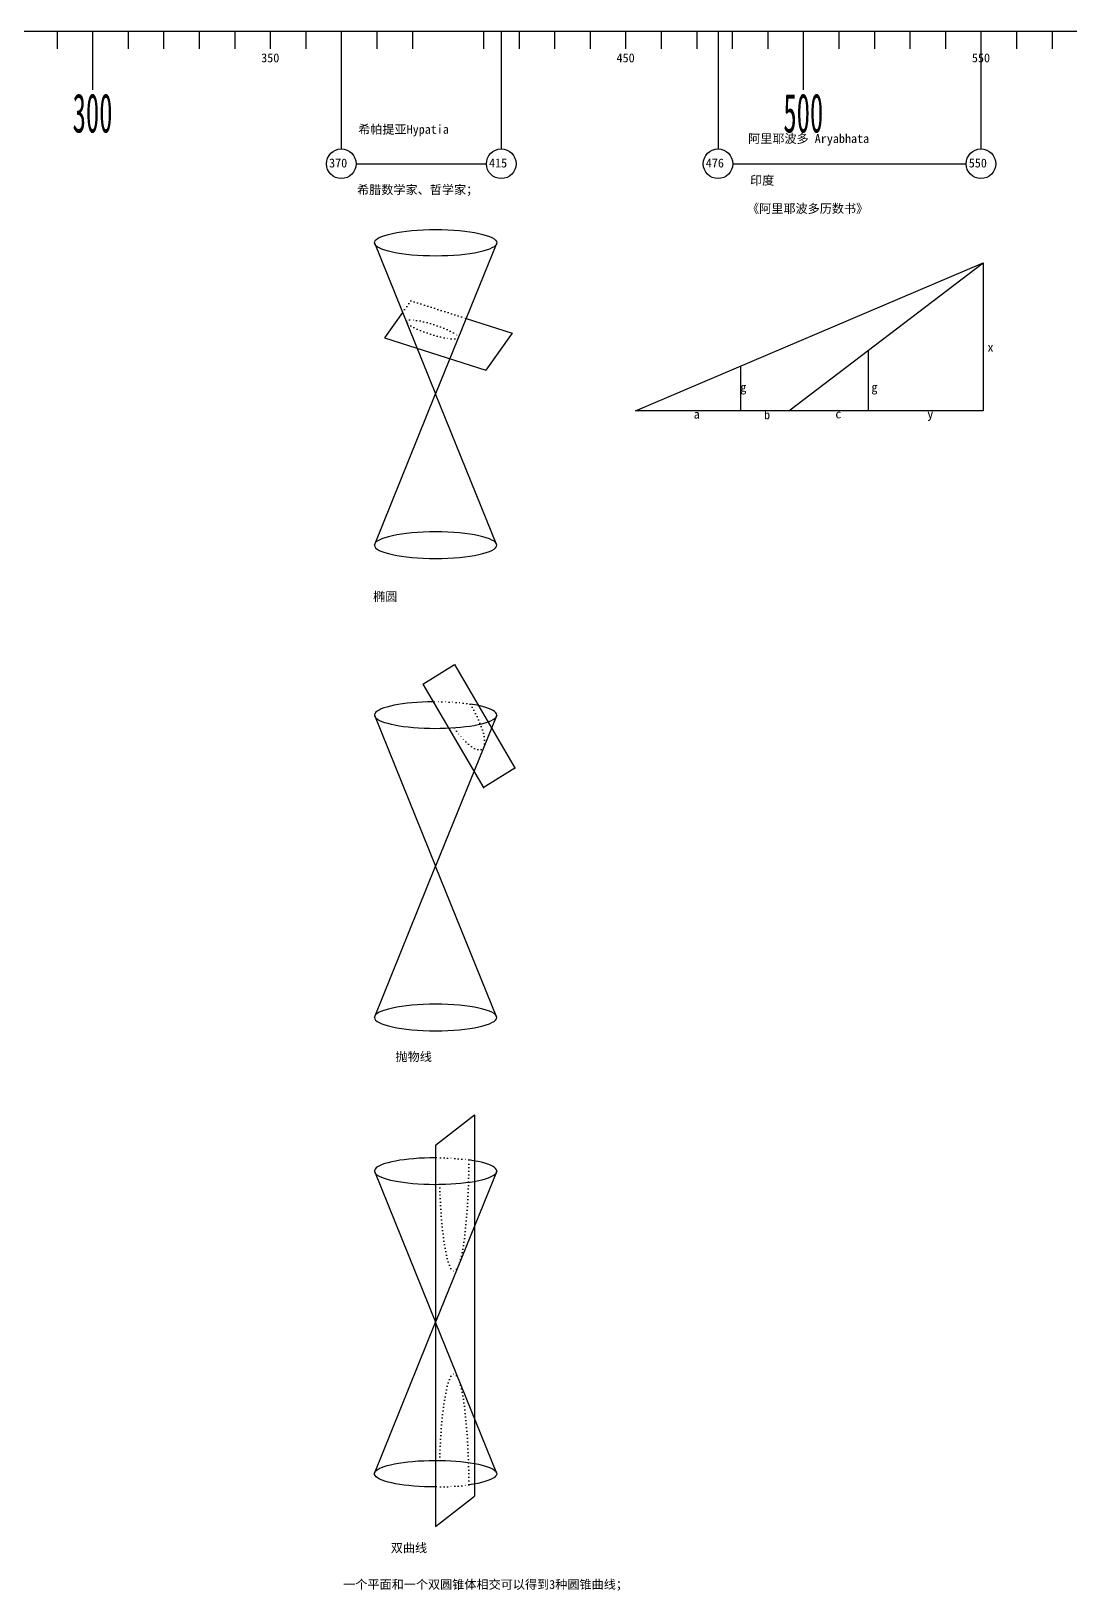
# Model space of a CAD drawing. Header units: millimetres. Extents: x 832 to 8037, y -157 to 740.
# Drawn here: x 5321.5 to 5613.8, y -157.3 to 281.3 of the extents above; entities that cross this region are included whole.
import ezdxf
from ezdxf.enums import TextEntityAlignment as Align

# ---------------------------------------------------------------- set-up
doc = ezdxf.new("R2010")
doc.units = ezdxf.units.MM
doc.header["$LTSCALE"] = 0.3
doc.linetypes.add('ACAD_ISO07W100', pattern=[3, 0, -3])
for name, color, linetype in [('maths', 7, 'Continuous'), ('基准', 7, 'Continuous'), ('朝代', 7, 'Continuous'), ('虚线', 7, 'ACAD_ISO07W100')]:
    doc.layers.add(name, color=color, linetype=linetype)
doc.styles.add('a2.5', font='', dxfattribs={"height": 2.5})
doc.styles.get("Standard").update_dxf_attribs({"font": ''})
doc.styles.get('a2.5').set_extended_font_data('SimSun')
doc.styles.get('Standard').set_extended_font_data('SimSun')

# ---------------------------------------------------------------- blocks, each defined once
blk = doc.blocks.new('h1')
blk.add_line((0, 0), (0, 5))
blk.add_attdef('22', text='', height=2.5).set_placement((0, 7.5), align=Align.MIDDLE_CENTER)
blk = doc.blocks.new('h8')
at = {"layer": '朝代', "color": 7}
blk.add_line((0, 0), (0, 16.5), dxfattribs=at)
at = {"layer": '朝代', "color": 1, "width": 0.5}
blk.add_attdef('00', text='', height=11, dxfattribs=at).set_placement((0, 23), align=Align.MIDDLE_CENTER)
blk = doc.blocks.new('ma')
at = {"layer": 'maths'}
blk.add_line((0, 0), (0, -33.12), dxfattribs=at)
blk.add_circle((0, -37.29), 4.17, dxfattribs=at)
at = {"layer": 'maths', "style": 'a2.5'}
blk.add_attdef('AAAA', (-3.44, -38.32), '', height=2.5, dxfattribs=at)

msp = doc.modelspace()

# ---------------------------------------------------------------- linework, layer by layer
at = {"layer": 'maths'}
for p, q in [((5412.977, 244.007), (5449.642, 244.007)), ((5518.977, 244.007), (5584.642, 244.007)), ((5418.124, 221.791), (5435.338, 179.267)), ((5452.552, 221.791), (5435.338, 179.267)), ((5491.558, 174.572), (5589.438, 216.104)), ((5534.74, 174.572), (5589.438, 216.104)), ((5589.438, 216.104), (5589.438, 174.572)), ((5426.045, 202.225), (5420.947, 195.045)), ((5443.942, 200.522), (5456.918, 196.375)), ((5420.947, 195.045), (5449.495, 185.92)), ((5456.918, 196.375), (5449.495, 185.92)), ((5557.091, 191.543), (5557.091, 174.572)), ((5521.1, 187.107), (5521.1, 174.572)), ((5418.124, 136.742), (5435.338, 179.267)), ((5452.552, 136.742), (5435.338, 179.267)), ((5589.438, 174.572), (5491.558, 174.572)), ((5431.752, 97.645), (5440.623, 103.209)), ((5440.623, 103.209), (5457.746, 73.95)), ((5431.752, 97.645), (5448.875, 68.387)), ((5418.124, 88.972), (5435.338, 46.447)), ((5452.552, 88.972), (5435.338, 46.447)), ((5448.75, 68.599), (5457.621, 74.162)), ((5418.124, 3.923), (5435.338, 46.447)), ((5452.552, 3.923), (5435.338, 46.447)), ((5435.349, -31.967), (5446.249, -23.434)), ((5446.249, -23.434), (5446.249, -130.686)), ((5435.349, -31.967), (5435.349, -139.219)), ((5418.124, -39.275), (5435.338, -81.799)), ((5452.552, -39.275), (5435.338, -81.799)), ((5435.338, -39.275), (5435.349, -43.007)), ((5418.124, -124.324), (5435.338, -81.799)), ((5452.552, -124.324), (5435.338, -81.799)), ((5435.349, -139.219), (5446.249, -130.686))]:
    msp.add_line(p, q, dxfattribs=at)
msp.add_ellipse((5435.338, 221.791), major_axis=(-17.214, 0), ratio=0.21681, dxfattribs=at)
at = {"layer": 'maths', "extrusion": (0, 0, -1)}
for centre in [(5435.338, 136.742), (5435.338, 3.923)]:
    msp.add_ellipse(centre, major_axis=(-17.214, 0), ratio=0.21681, dxfattribs=at)
at = {"layer": 'maths'}
for centre, ratio, start_param, end_param in [((5435.338, 88.972), 0.21681, 4.7526352, 10.392967), ((5435.338, -39.275), 0.2168118, 4.7117421, 10.4200807)]:
    msp.add_ellipse(centre, major_axis=(-17.214, 0), ratio=ratio, start_param=start_param, end_param=end_param, dxfattribs=at)
at = {"layer": 'maths', "extrusion": (0, 0, -1)}
msp.add_ellipse((5435.338, -124.379), major_axis=(-17.214, 0), ratio=0.2168118, start_param=4.7117421, end_param=10.4200807, dxfattribs=at)
at = {"layer": '基准'}
for p, q in [((838.809, 281.294), (7238.809, 281.294)), ((838.809, 281.294), (7238.809, 281.294)), ((838.809, 281.294), (7238.809, 281.294)), ((838.809, 281.294), (7238.809, 281.294)), ((838.809, 281.294), (7238.809, 281.294)), ((5328.809, 281.294), (5328.809, 276.294)), ((5348.809, 281.294), (5348.809, 276.294)), ((5358.809, 281.294), (5358.809, 276.294)), ((5368.809, 281.294), (5368.809, 276.294)), ((5378.809, 281.294), (5378.809, 276.294)), ((5398.809, 281.294), (5398.809, 276.294)), ((5408.809, 281.294), (5408.809, 276.294)), ((5418.809, 281.294), (5418.809, 276.294)), ((5428.809, 281.294), (5428.809, 276.294)), ((5448.809, 281.294), (5448.809, 276.294)), ((5458.809, 281.294), (5458.809, 276.294)), ((5468.809, 281.294), (5468.809, 276.294)), ((5478.809, 281.294), (5478.809, 276.294)), ((5498.809, 281.294), (5498.809, 276.294)), ((5508.809, 281.294), (5508.809, 276.294)), ((5518.809, 281.294), (5518.809, 276.294)), ((5528.809, 281.294), (5528.809, 276.294)), ((5548.809, 281.294), (5548.809, 276.294)), ((5558.809, 281.294), (5558.809, 276.294)), ((5568.809, 281.294), (5568.809, 276.294)), ((5578.809, 281.294), (5578.809, 276.294)), ((5598.809, 281.294), (5598.809, 276.294)), ((5608.809, 281.294), (5608.809, 276.294))]:
    msp.add_line(p, q, dxfattribs=at)
at = {"layer": '朝代'}
msp.add_line((5428.809, 281.294), (5438.809, 281.294), dxfattribs=at)
at = {"layer": '虚线'}
for q in [(5426.045, 202.225), (5443.942, 200.522)]:
    msp.add_line((5428.369, 205.5), q, dxfattribs=at)
msp.add_ellipse((5434.386, 197.44), major_axis=(-7.27, 2.324), ratio=0.1862446, dxfattribs=at)
for centre, major_axis, ratio, start_param, end_param in [((5435.338, 88.972), (-17.214, 0), 0.21681, 4.1097817, 4.7526352), ((5435.338, -39.275), (-17.214, 0), 0.2168109, 4.1368973, 4.7117437), ((5440.521, -35.149), (0, -32.194), 0.1300785, 4.9586861, 7.8230934)]:
    msp.add_ellipse(centre, major_axis=major_axis, ratio=ratio, start_param=start_param, end_param=end_param, dxfattribs=at)
at = {"layer": '虚线', "extrusion": (0, 0, -1)}
for centre, major_axis, ratio, start_param, end_param in [((5442.2, 89.649), (6.175, -10.283), 0.3101152, 4.6652227, 7.6211873), ((5440.521, -128.504), (0, 32.194), 0.1300785, 4.9586861, 7.8230934), ((5435.338, -124.379), (-17.214, 0), 0.2168109, 4.1368973, 4.7117437)]:
    msp.add_ellipse(centre, major_axis=major_axis, ratio=ratio, start_param=start_param, end_param=end_param, dxfattribs=at)

# ---------------------------------------------------------------- block references
at = {"layer": 'maths'}
for p, values in [((5408.809, 281.294), {'AAAA': '370'}), ((5453.809, 281.294), {'AAAA': '415'}), ((5514.809, 281.294), {'AAAA': '476'}), ((5588.809, 281.294), {'AAAA': '550'})]:
    msp.add_blockref('ma', p, dxfattribs=at).add_auto_attribs(values)
at = {"layer": '基准'}
ref = msp.add_blockref('h8', (5338.809, 281.294), dxfattribs=dict(at, xscale=-1, rotation=180))
ref.add_attrib('00', '300', dxfattribs={"layer": '朝代', "color": 1, "height": 11, "width": 0.5}).set_placement((5338.811, 258.294), align=Align.MIDDLE_CENTER)
ref = msp.add_blockref('h1', (5388.809, 281.294), dxfattribs=dict(at, xscale=-1, rotation=180))
ref.add_attrib('22', '350', dxfattribs={"layer": '0', "height": 2.5}).set_placement((5388.809, 273.794), align=Align.MIDDLE_CENTER)
ref = msp.add_blockref('h1', (5488.809, 281.294), dxfattribs=dict(at, xscale=-1, rotation=180))
ref.add_attrib('22', '450', dxfattribs={"layer": '0', "height": 2.5}).set_placement((5488.809, 273.794), align=Align.MIDDLE_CENTER)
ref = msp.add_blockref('h8', (5538.809, 281.294), dxfattribs=dict(at, xscale=-1, rotation=180))
ref.add_attrib('00', '500', dxfattribs={"layer": '朝代', "color": 1, "height": 11, "width": 0.5}).set_placement((5538.811, 258.294), align=Align.MIDDLE_CENTER)
ref = msp.add_blockref('h1', (5588.809, 281.294), dxfattribs=dict(at, xscale=-1, rotation=180))
ref.add_attrib('22', '550', dxfattribs={"layer": '0', "height": 2.5}).set_placement((5588.809, 273.794), align=Align.MIDDLE_CENTER)

# ---------------------------------------------------------------- texts
at = {"layer": 'maths', "char_height": 2.5, "attachment_point": 1, "style": 'a2.5'}
for s, insert, width in [('希帕提亚Hypatia', (5413.545, 254.951), 37.50821), ('阿里耶波多 Aryabhata ', (5523.276, 252.342), 57.93612), ('希腊数学家、哲学家；', (5413.239, 237.978), 36.43814), ('印度', (5523.817, 240.624), 36.9997), ('《阿里耶波多历数书》', (5522.984, 232.672), 57.93612), ('x', (5590.64, 193.665), 4.71908), ('g', (5521.1, 182.434), 4.71908), ('g', (5557.988, 182.434), 4.71908), ('a', (5507.976, 174.833), 4.71908), ('b', (5527.77, 174.659), 4.71908), ('c', (5547.826, 174.919), 4.71908), ('y', (5573.698, 174.919), 4.71908), ('椭圆', (5417.764, 123.564), 44.87166), ('抛物线', (5424.066, -5.837), 28.80283), ('双曲线', (5422.722, -143.975), 36.60919), ('一个平面和一个双圆锥体相交可以得到3种圆锥曲线；', (5409.343, -154.261), 87.3246)]:
    msp.add_mtext(s, dxfattribs=dict(at, insert=insert, width=width))

doc.saveas('drawing.dxf')
